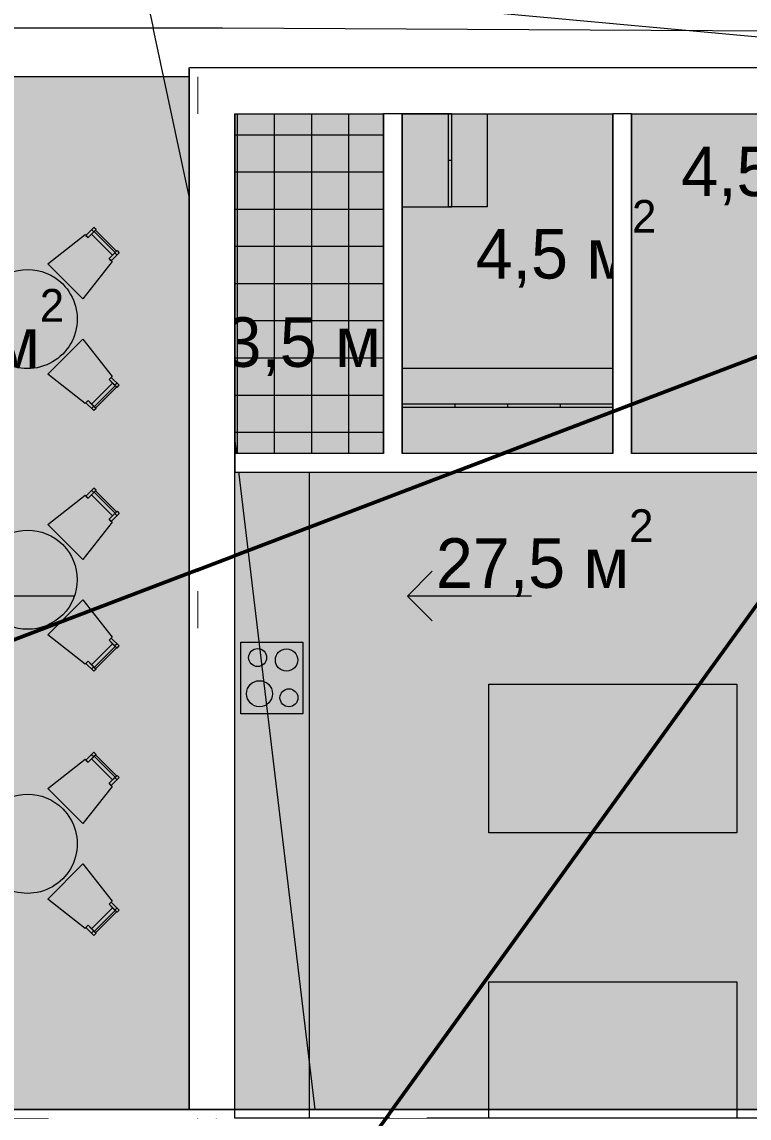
# Model space of a CAD drawing. Header units: millimetres. Extents: x -20794 to 71174, y -103753 to 30644.
# Drawn here: x 26163 to 32026, y 2268 to 11110 of the extents above; entities that cross this region are included whole.
import ezdxf

# ---------------------------------------------------------------- set-up
doc = ezdxf.new("R2010")
doc.units = ezdxf.units.MM
doc.header["$MEASUREMENT"] = 0
doc.set_wipeout_variables(frame=1)
doc.linetypes.add('Wipeout_Contour', pattern=[1000, 0, -1000])
for name, color, linetype, lineweight in [('0_Ном._пера__1', 7, 'Continuous', 13), ('2D - Общий_Ном._пера__1', 7, 'Continuous', 13), ('2D - Общий_Ном._пера__121', 255, 'Continuous', 0), ('Конструктив - Стены Несущие_Ном._пера__1', 7, 'Continuous', 13), ('Местность - Рельеф_Ном._пера__1', 7, 'Continuous', 13)]:
    doc.layers.add(name, color=color, linetype=linetype, lineweight=lineweight)
for name, color, linetype, lineweight, true_color in [('2D - Общий_Ном._пера__102', 7, 'Continuous', 5, 0xcccccc), ('2D - Общий_Ном._пера__104', 7, 'Continuous', 5, 0x96e196), ('2D - Общий_Ном._пера__105', 7, 'Continuous', 0, 0x7ac58e), ('2D - Общий_Ном._пера__163', 7, 'Continuous', 5, 0xff9955), ('2D - Общий_Ном._пера__186', 7, 'Continuous', 0, 0xe8e8e8)]:
    doc.layers.add(name, color=color, linetype=linetype, lineweight=lineweight, true_color=true_color)
doc.layers.add('Конструктив - Стены Несущие', color=7, linetype='Continuous')
doc.styles.add('РЎР“Р•РќР•Р\xa0Р\x98Р\xa0_РЎРўР\x98Р›Р¬_1', font='mipgost.ttf')
doc.linetypes.add('Зигзаг', pattern='A,0,[1,Р”Р’Р“ Р“РѕР»СѓР±РёРЅРєР° РґР»СЏ РіРµРѕР»РѕРіРѕРІ1.Shx,S=4.479718,R=0,X=0,Y=-0.141111],-564.444447,0', length=564.444447)

msp = doc.modelspace()

# ---------------------------------------------------------------- hatches: boundary and pattern name
at = {"layer": '2D - Общий_Ном._пера__102', "linetype": 'Continuous', "lineweight": 5, "true_color": 0xcccccc}
h = msp.add_hatch(dxfattribs=at)
h.set_pattern_fill('СЕТКА_300X300', color=254, style=0, pattern_type=2)
h.set_pattern_definition([(0, (0, 0), (0, 300), []), (90, (0, 0), (-300, 0), [])])
h.paths.add_polyline_path([(29078.6, 7628.4), (29078.6, 10368.3), (27878.6, 10368.3), (27878.6, 7628.4)])
at = {"layer": '2D - Общий_Ном._пера__104', "linetype": 'Continuous', "lineweight": 0, "true_color": 0x253825}
msp.add_hatch(color=99, dxfattribs=at).paths.add_polyline_path([(31078.6, 10368.3), (31078.6, 7628.4), (32728.6, 7628.4), (32728.6, 10368.3)])
at = {"layer": '2D - Общий_Ном._пера__105', "linetype": 'Continuous', "lineweight": 0, "true_color": 0x1e3123}
msp.add_hatch(color=250, dxfattribs=at).paths.add_polyline_path([(24578.6, 2268.4), (24578.6, 10668.3), (27578.6, 10668.3), (27578.6, 2268.4)])
at = {"layer": '2D - Общий_Ном._пера__121', "linetype": 'Continuous', "lineweight": 0, "true_color": 0x3f3f3f}
msp.add_hatch(color=250, dxfattribs=at).paths.add_polyline_path([(27878.6, 10368.3), (35278.6, 10368.3), (35278.6, 2268.4), (27878.6, 2268.4)])
at = {"layer": '2D - Общий_Ном._пера__163', "linetype": 'Continuous', "lineweight": 0, "true_color": 0x3f2615}
msp.add_hatch(color=19, dxfattribs=at).paths.add_polyline_path([(30928.6, 7628.4), (30928.6, 10368.3), (29228.6, 10368.3), (29228.6, 7628.4)])
at = {"layer": '2D - Общий_Ном._пера__186', "linetype": 'Continuous', "lineweight": 0, "true_color": 0x3a3a3a}
msp.add_hatch(color=250, dxfattribs=at).paths.add_polyline_path([(27878.6, 7478.4), (27878.6, 2268.4), (33128.6, 2268.4), (33128.6, 2568.4), (33278.6, 2568.4), (33278.6, 4968.4), (33128.6, 4968.4), (33128.6, 6328.4), (32878.6, 6328.4), (32878.6, 6478.4), (32878.6, 7478.4)])

# ---------------------------------------------------------------- linework, layer by layer
at = {"layer": '0_Ном._пера__1', "color": 7, "linetype": 'Continuous', "lineweight": 13}
for p, q in [((29628.6, 9993.3), (29603.6, 9993.3)), ((29628.6, 9618.3), (29603.6, 9618.3)), ((26725.1, 9434.2), (26742.7, 9416.5)), ((26915.5, 9250.8), (26746.3, 9420)), ((26929.7, 9229.5), (26912, 9247.2)), ((26746.3, 8006.3), (26915.5, 8175.5)), ((26929.7, 8196.7), (26912, 8179.1)), ((26725.1, 7992.1), (26742.7, 8009.8)), ((29653.6, 8028.4), (29653.6, 8003.4)), ((30078.6, 8028.4), (30078.6, 8003.4)), ((30503.6, 8028.4), (30503.6, 8003.4)), ((26725.1, 7331.7), (26742.7, 7314.1)), ((26915.5, 7148.3), (26746.3, 7317.6)), ((26929.7, 7127.1), (26912, 7144.8)), ((26746.3, 5903.8), (26915.5, 6073.1)), ((26929.7, 6094.3), (26912, 6076.6)), ((26725.1, 5889.7), (26742.7, 5907.4)), ((26725.1, 5201.7), (26742.7, 5184)), ((26915.5, 5018.3), (26746.3, 5187.6)), ((26929.7, 4997.1), (26912, 5014.8)), ((26746.3, 3773.8), (26915.5, 3943.1)), ((26929.7, 3964.3), (26912, 3946.6)), ((26725.1, 3759.7), (26742.7, 3777.3))]:
    msp.add_line(p, q, dxfattribs=at)
at = {"layer": '0_Ном._пера__1', "color": 7, "linetype": 'Continuous', "lineweight": 13, "flags": 128}
for points in [[(26654.1, 8875.8), (26371.3, 9158.6), (26672, 9395.3), (26696.8, 9370.5), (26725.1, 9398.8), (26894.3, 9229.5), (26866.1, 9201.3), (26890.8, 9176.5)], [(26679.1, 9388.2), (26696.8, 9370.5), (26760.4, 9434.2), (26742.7, 9451.8)], [(26894.3, 9229.5), (26725.1, 9398.8), (26756.9, 9430.6), (26926.2, 9261.4)], [(26883.7, 9183.6), (26866.1, 9201.3), (26929.7, 9264.9), (26947.4, 9247.2)], [(26371.3, 8267.7), (26654.1, 8550.5), (26890.8, 8249.8), (26866.1, 8225), (26894.3, 8196.7), (26725.1, 8027.5), (26696.8, 8055.7), (26672, 8030.9)], [(26883.7, 8242.7), (26866.1, 8225), (26929.7, 8161.4), (26947.4, 8179.1)], [(26725.1, 8027.5), (26894.3, 8196.7), (26926.2, 8164.9), (26756.9, 7995.6)], [(26679.1, 8038.1), (26696.8, 8055.7), (26760.4, 7992.1), (26742.7, 7974.4)], [(26679.1, 7285.8), (26696.8, 7268.1), (26760.4, 7331.7), (26742.7, 7349.4)], [(26654.1, 6773.3), (26371.3, 7056.2), (26672, 7292.9), (26696.8, 7268.1), (26725.1, 7296.4), (26894.3, 7127.1), (26866.1, 7098.8), (26890.8, 7074)], [(26894.3, 7127.1), (26725.1, 7296.4), (26756.9, 7328.2), (26926.2, 7158.9)], [(26883.7, 7081.1), (26866.1, 7098.8), (26929.7, 7162.5), (26947.4, 7144.8)], [(26371.3, 6165.2), (26654.1, 6448.1), (26890.8, 6147.4), (26866.1, 6122.6), (26894.3, 6094.3), (26725.1, 5925), (26696.8, 5953.3), (26672, 5928.5)], [(26883.7, 6140.3), (26866.1, 6122.6), (26929.7, 6058.9), (26947.4, 6076.6)], [(27928.6, 5527.7), (27928.6, 6107.7), (28428.6, 6107.7), (28428.6, 5527.7)], [(26725.1, 5925), (26894.3, 6094.3), (26926.2, 6062.5), (26756.9, 5893.2)], [(26679.1, 5935.6), (26696.8, 5953.3), (26760.4, 5889.7), (26742.7, 5872)], [(29928.6, 5768.4), (31928.6, 5768.4), (31928.6, 4568.4), (29928.6, 4568.4)], [(26679.1, 5155.8), (26696.8, 5138.1), (26760.4, 5201.7), (26742.7, 5219.4)], [(26654.1, 4643.3), (26371.3, 4926.2), (26672, 5162.9), (26696.8, 5138.1), (26725.1, 5166.4), (26894.3, 4997.1), (26866.1, 4968.8), (26890.8, 4944)], [(26894.3, 4997.1), (26725.1, 5166.4), (26756.9, 5198.2), (26926.2, 5028.9)], [(26883.7, 4951.1), (26866.1, 4968.8), (26929.7, 5032.4), (26947.4, 5014.8)], [(26371.3, 4035.2), (26654.1, 4318), (26890.8, 4017.4), (26866.1, 3992.6), (26894.3, 3964.3), (26725.1, 3795), (26696.8, 3823.3), (26672, 3798.5)], [(26883.7, 4010.2), (26866.1, 3992.6), (26929.7, 3928.9), (26947.4, 3946.6)], [(26725.1, 3795), (26894.3, 3964.3), (26926.2, 3932.5), (26756.9, 3763.2)], [(26679.1, 3805.6), (26696.8, 3823.3), (26760.4, 3759.7), (26742.7, 3742)]]:
    msp.add_lwpolyline(points, close=True, dxfattribs=at)
for points in [[(25925.8, 8430.3, -1), (26491.5, 8996, -1)], [(25925.8, 6327.9, -1), (26491.5, 6893.5, -1)], [(25925.8, 4197.8, -1), (26491.5, 4763.5, -1)]]:
    msp.add_lwpolyline(points, format="xyb", close=True, dxfattribs=at)
at = {"layer": '0_Ном._пера__1', "color": 7, "linetype": 'Continuous', "lineweight": 13}
for centre, radius in [((28063.6, 5983), 72.5), ((28296.6, 5962.7), 90), ((28078.6, 5691.2), 105), ((28316.1, 5658.2), 72.5)]:
    msp.add_circle(centre, radius, dxfattribs=at)
at = {"layer": '2D - Общий_Ном._пера__1', "color": 7, "linetype": 'Continuous', "lineweight": 13}
for p, q in [((29270.7, 6478.4), (29470.7, 6678.4)), ((26583, 6478.4), (25583, 6478.4)), ((30270.7, 6478.4), (29270.7, 6478.4)), ((29270.7, 6478.4), (29470.7, 6278.4))]:
    msp.add_line(p, q, dxfattribs=at)
at = {"layer": '2D - Общий_Ном._пера__1', "color": 7, "linetype": 'Continuous', "lineweight": 13, "flags": 128}
for points in [[(24578.6, 2268.4), (24578.6, 10668.3), (27578.6, 10668.3), (27578.6, 2268.4)], [(27878.6, 10368.3), (35278.6, 10368.3), (35278.6, 2268.4), (27878.6, 2268.4)], [(29078.6, 7628.4), (29078.6, 10368.3), (27878.6, 10368.3), (27878.6, 7628.4)], [(30928.6, 7628.4), (30928.6, 10368.3), (29228.6, 10368.3), (29228.6, 7628.4)], [(31078.6, 10368.3), (31078.6, 7628.4), (32728.6, 7628.4), (32728.6, 10368.3)]]:
    msp.add_lwpolyline(points, close=True, dxfattribs=at)
at = {"layer": 'Местность - Рельеф_Ном._пера__1', "color": 7, "linetype": 'Continuous', "lineweight": 13}
for p, q in [((26757.1, 13235.8), (27221.1, 11061.8)), ((18506.9, 11061.8), (27221.1, 11061.8)), ((27811.7, 8293.8), (27221.1, 11061.8)), ((27221.1, 11061.8), (27779.4, 11061.8)), ((27779.4, 11061.8), (34049, 11028.7)), ((27811.7, 8293.8), (28978.9, -1437.2))]:
    msp.add_line(p, q, dxfattribs=at)

# ---------------------------------------------------------------- texts
at = {"layer": '2D - Общий_Ном._пера__1', "color": 7, "lineweight": 13, "char_height": 400, "attachment_point": 7, "style": 'РЎР“Р•РќР•Р\xa0Р\x98Р\xa0_РЎРўР\x98Р›Р¬_1'}
for s, insert in [('{\\fMipgost|b0|i0|c0|p0;4,5 м{\\H0.66x;\\S2^  ;}}', (31479, 9630.2)), ('{\\fMipgost|b0|i0|c0|p0;4,5 м{\\H0.66x;\\S2^  ;}}', (29822.2, 8965.5)), ('{\\fMipgost|b0|i0|c0|p0;25 м{\\H0.66x;\\S2^  ;}}', (25195.6, 8316.2)), ('{\\fMipgost|b0|i0|c0|p0;3,5 м{\\H0.66x;\\S2^  ;}}', (27796.3, 8253)), ('{\\fMipgost|b0|i0|c0|p0;27,5 м{\\H0.66x;\\S2^  ;}}', (29501.3, 6470.6))]:
    msp.add_mtext(s, dxfattribs=dict(at, insert=insert))

# ---------------------------------------------------------------- next in the draw order: wipeouts: each hides what was drawn before it
at = {"color": 254, "linetype": 'Wipeout_Contour', "lineweight": 0, "ltscale": 88597.994641}
msp.add_wipeout([(27513.6, 10738.3), (27508.6, 10738.3), (27513.6, 10733.3)], dxfattribs=at).dxf.layer = 'Конструктив - Стены Несущие'

# ---------------------------------------------------------------- next in the draw order: wipeouts: each hides what was drawn before it
at = {"color": 254, "linetype": 'Wipeout_Contour', "lineweight": 0, "ltscale": 88605.016943}
msp.add_wipeout([(27517.6, 10733.3), (27513.6, 10733.3), (27517.6, 10729.3)], dxfattribs=at).dxf.layer = 'Конструктив - Стены Несущие'

# ---------------------------------------------------------------- next in the draw order: wipeouts: each hides what was drawn before it
at = {"color": 254, "linetype": 'Wipeout_Contour', "lineweight": 0, "ltscale": 88610.33732}
msp.add_wipeout([(27520.6, 10729.3), (27517.6, 10729.3), (27520.6, 10726.3)], dxfattribs=at).dxf.layer = 'Конструктив - Стены Несущие'

# ---------------------------------------------------------------- next in the draw order: wipeouts: each hides what was drawn before it
at = {"color": 254, "linetype": 'Wipeout_Contour', "lineweight": 0, "ltscale": 88616.954883}
msp.add_wipeout([(27524.6, 10726.3), (27520.6, 10726.3), (27524.6, 10722.3)], dxfattribs=at).dxf.layer = 'Конструктив - Стены Несущие'

# ---------------------------------------------------------------- next in the draw order: wipeouts: each hides what was drawn before it
at = {"color": 254, "linetype": 'Wipeout_Contour', "lineweight": 0, "ltscale": 88692.88272}
msp.add_wipeout([(27574.6, 10722.3), (27524.6, 10722.3), (27574.6, 10672.3)], dxfattribs=at).dxf.layer = 'Конструктив - Стены Несущие'

# ---------------------------------------------------------------- next in the draw order: wipeouts: each hides what was drawn before it
at = {"color": 254, "linetype": 'Wipeout_Contour', "lineweight": 0, "ltscale": 88592.087107}
msp.add_wipeout([(27513.6, 10733.3), (27508.6, 10738.3), (27508.6, 10733.3)], dxfattribs=at).dxf.layer = 'Конструктив - Стены Несущие'
at = {"color": 254, "linetype": 'Wipeout_Contour', "lineweight": 0, "ltscale": 88709.327757}
msp.add_wipeout([(27578.6, 10672.3), (27574.6, 10672.3), (27578.6, 10668.3)], dxfattribs=at).dxf.layer = 'Конструктив - Стены Несущие'

# ---------------------------------------------------------------- next in the draw order: wipeouts: each hides what was drawn before it
at = {"color": 254, "linetype": 'Wipeout_Contour', "lineweight": 0, "ltscale": 114270.470392}
msp.add_wipeout([(27508.6, 10733.3), (27508.6, 2268.4), (27513.6, 2268.4), (27513.6, 10733.3)], dxfattribs=at).dxf.layer = 'Конструктив - Стены Несущие'

# ---------------------------------------------------------------- next in the draw order: wipeouts: each hides what was drawn before it
at = {"color": 254, "linetype": 'Wipeout_Contour', "lineweight": 0, "ltscale": 88600.405229}
msp.add_wipeout([(27517.6, 10729.3), (27513.6, 10733.3), (27513.6, 10729.3)], dxfattribs=at).dxf.layer = 'Конструктив - Стены Несущие'

# ---------------------------------------------------------------- next in the draw order: wipeouts: each hides what was drawn before it
at = {"color": 254, "linetype": 'Wipeout_Contour', "lineweight": 0, "ltscale": 114284.91778}
msp.add_wipeout([(27513.6, 10729.3), (27513.6, 2268.4), (27517.6, 2268.4), (27517.6, 10729.3)], dxfattribs=at).dxf.layer = 'Конструктив - Стены Несущие'

# ---------------------------------------------------------------- next in the draw order: wipeouts: each hides what was drawn before it
at = {"color": 254, "linetype": 'Wipeout_Contour', "lineweight": 0, "ltscale": 88607.021071}
msp.add_wipeout([(27520.6, 10726.3), (27517.6, 10729.3), (27517.6, 10726.3)], dxfattribs=at).dxf.layer = 'Конструктив - Стены Несущие'

# ---------------------------------------------------------------- next in the draw order: wipeouts: each hides what was drawn before it
at = {"color": 254, "linetype": 'Wipeout_Contour', "lineweight": 0, "ltscale": 114296.236694}
msp.add_wipeout([(27517.6, 10726.3), (27517.6, 2268.4), (27520.6, 2268.4), (27520.6, 10726.3)], dxfattribs=at).dxf.layer = 'Конструктив - Стены Несущие'

# ---------------------------------------------------------------- next in the draw order: wipeouts: each hides what was drawn before it
at = {"color": 254, "linetype": 'Wipeout_Contour', "lineweight": 0, "ltscale": 88612.344264}
msp.add_wipeout([(27524.6, 10722.3), (27520.6, 10726.3), (27520.6, 10722.3)], dxfattribs=at).dxf.layer = 'Конструктив - Стены Несущие'

# ---------------------------------------------------------------- next in the draw order: wipeouts: each hides what was drawn before it
at = {"color": 254, "linetype": 'Wipeout_Contour', "lineweight": 0, "ltscale": 114306.830704}
msp.add_wipeout([(27520.6, 10722.3), (27520.6, 2268.4), (27524.6, 2268.4), (27524.6, 10722.3)], dxfattribs=at).dxf.layer = 'Конструктив - Стены Несущие'

# ---------------------------------------------------------------- next in the draw order: wipeouts: each hides what was drawn before it
at = {"color": 254, "linetype": 'Wipeout_Contour', "lineweight": 0, "ltscale": 88628.745182}
msp.add_wipeout([(27574.6, 10672.3), (27524.6, 10722.3), (27524.6, 10672.3)], dxfattribs=at).dxf.layer = 'Конструктив - Стены Несущие'

# ---------------------------------------------------------------- next in the draw order: linework, layer by layer
at = {"layer": 'Конструктив - Стены Несущие_Ном._пера__1', "color": 7, "linetype": 'Continuous', "lineweight": 13, "flags": 128}
msp.add_lwpolyline([(27508.6, 10738.3), (27513.6, 10738.3)], dxfattribs=at)

# ---------------------------------------------------------------- next in the draw order: wipeouts: each hides what was drawn before it
at = {"color": 254, "linetype": 'Wipeout_Contour', "lineweight": 0, "ltscale": 114374.775078}
msp.add_wipeout([(27524.6, 10672.3), (27524.6, 2268.4), (27574.6, 2268.4), (27574.6, 10672.3)], dxfattribs=at).dxf.layer = 'Конструктив - Стены Несущие'

# ---------------------------------------------------------------- next in the draw order: linework, layer by layer
at = {"layer": 'Конструктив - Стены Несущие_Ном._пера__1', "color": 7, "linetype": 'Continuous', "lineweight": 13, "flags": 128}
for points in [[(27508.6, 10738.3), (27508.6, 2268.4)], [(27508.6, 2268.4), (27513.6, 2268.4)], [(27513.6, 2268.4), (27517.6, 2268.4)], [(27517.6, 2268.4), (27520.6, 2268.4)], [(27520.6, 2268.4), (27524.6, 2268.4)]]:
    msp.add_lwpolyline(points, dxfattribs=at)

# ---------------------------------------------------------------- next in the draw order: wipeouts: each hides what was drawn before it
at = {"color": 254, "linetype": 'Wipeout_Contour', "lineweight": 0, "ltscale": 88704.725592}
msp.add_wipeout([(27578.6, 10668.3), (27574.6, 10672.3), (27574.6, 10668.3)], dxfattribs=at).dxf.layer = 'Конструктив - Стены Несущие'

# ---------------------------------------------------------------- next in the draw order: wipeouts: each hides what was drawn before it
at = {"color": 254, "linetype": 'Wipeout_Contour', "lineweight": 0, "ltscale": 133518.633418}
msp.add_wipeout([(27513.6, 10733.3), (35643.6, 10733.3), (35643.6, 10738.3), (27513.6, 10738.3)], dxfattribs=at).dxf.layer = 'Конструктив - Стены Несущие'
at = {"color": 254, "linetype": 'Wipeout_Contour', "lineweight": 0, "ltscale": 114476.060847}
msp.add_wipeout([(27574.6, 10668.3), (27574.6, 2268.4), (27578.6, 2268.4), (27578.6, 10668.3)], dxfattribs=at).dxf.layer = 'Конструктив - Стены Несущие'

# ---------------------------------------------------------------- next in the draw order: wipeouts: each hides what was drawn before it
at = {"color": 254, "linetype": 'Wipeout_Contour', "lineweight": 0, "ltscale": 133512.560239}
msp.add_wipeout([(27517.6, 10729.3), (35639.6, 10729.3), (35639.6, 10733.3), (27517.6, 10733.3)], dxfattribs=at).dxf.layer = 'Конструктив - Стены Несущие'
at = {"color": 254, "linetype": 'Wipeout_Contour', "lineweight": 0, "ltscale": 116176.495261}
msp.add_wipeout([(27578.6, 10368.3), (27578.6, 6518.4), (27878.6, 6518.4), (27878.6, 10368.3)], dxfattribs=at).dxf.layer = 'Конструктив - Стены Несущие'
at = {"color": 254, "linetype": 'Wipeout_Contour', "lineweight": 0, "ltscale": 112477.252079}
msp.add_wipeout([(27578.6, 2268.4), (27878.6, 2268.4), (27878.6, 6218.4), (27578.6, 6218.4)], dxfattribs=at).dxf.layer = 'Конструктив - Стены Несущие'

# ---------------------------------------------------------------- next in the draw order: linework, layer by layer
at = {"layer": 'Конструктив - Стены Несущие_Ном._пера__1', "color": 7, "linetype": 'Continuous', "lineweight": 13, "flags": 128}
for points in [[(27878.6, 6518.4), (27878.6, 10368.3)], [(27878.6, 2268.4), (27878.6, 6218.4)], [(27524.6, 2268.4), (27574.6, 2268.4)], [(27574.6, 2268.4), (27578.6, 2268.4)]]:
    msp.add_lwpolyline(points, dxfattribs=at)

# ---------------------------------------------------------------- next in the draw order: wipeouts: each hides what was drawn before it
at = {"color": 254, "linetype": 'Wipeout_Contour', "lineweight": 0, "ltscale": 133507.84426}
msp.add_wipeout([(27520.6, 10726.3), (35636.6, 10726.3), (35636.6, 10729.3), (27520.6, 10729.3)], dxfattribs=at).dxf.layer = 'Конструктив - Стены Несущие'
at = {"color": 254, "linetype": 'Wipeout_Contour', "lineweight": 0, "ltscale": 98336.721298}
msp.add_wipeout([(21213.3, 2333.4), (27728.6, 2333.4), (27728.6, 2338.4), (21213.3, 2338.4)], dxfattribs=at).dxf.layer = 'Конструктив - Стены Несущие'

# ---------------------------------------------------------------- next in the draw order: wipeouts: each hides what was drawn before it
at = {"color": 254, "linetype": 'Wipeout_Contour', "lineweight": 0, "ltscale": 133503.078481}
msp.add_wipeout([(27524.6, 10722.3), (35632.6, 10722.3), (35632.6, 10726.3), (27524.6, 10726.3)], dxfattribs=at).dxf.layer = 'Конструктив - Стены Несущие'
at = {"color": 254, "linetype": 'Wipeout_Contour', "lineweight": 0, "ltscale": 124945.750368}
msp.add_wipeout([(32728.6, 7628.4), (27878.6, 7628.4), (27878.6, 7478.4), (32728.6, 7478.4)], dxfattribs=at).dxf.layer = 'Конструктив - Стены Несущие'
at = {"color": 254, "linetype": 'Wipeout_Contour', "lineweight": 0, "ltscale": 98342.934396}
msp.add_wipeout([(21217.3, 2329.4), (27728.6, 2329.4), (27728.6, 2333.4), (21217.3, 2333.4)], dxfattribs=at).dxf.layer = 'Конструктив - Стены Несущие'

# ---------------------------------------------------------------- next in the draw order: linework, layer by layer
at = {"layer": 'Конструктив - Стены Несущие_Ном._пера__1', "color": 7, "linetype": 'Continuous', "lineweight": 13, "flags": 128}
for points in [[(29078.6, 7628.4), (27878.6, 7628.4)], [(27878.6, 7628.4), (27878.6, 7478.4)], [(30928.6, 7628.4), (29228.6, 7628.4)], [(32728.6, 7628.4), (31078.6, 7628.4)], [(27878.6, 7478.4), (32878.6, 7478.4)]]:
    msp.add_lwpolyline(points, dxfattribs=at)

# ---------------------------------------------------------------- next in the draw order: wipeouts: each hides what was drawn before it
at = {"color": 254, "linetype": 'Wipeout_Contour', "lineweight": 0, "ltscale": 133465.432799}
msp.add_wipeout([(27574.6, 10672.3), (35582.6, 10672.3), (35582.6, 10722.3), (27574.6, 10722.3)], dxfattribs=at).dxf.layer = 'Конструктив - Стены Несущие'
at = {"color": 254, "linetype": 'Wipeout_Contour', "lineweight": 0, "ltscale": 98347.548469}
msp.add_wipeout([(21220.3, 2326.4), (27728.6, 2326.4), (27728.6, 2329.4), (21220.3, 2329.4)], dxfattribs=at).dxf.layer = 'Конструктив - Стены Несущие'

# ---------------------------------------------------------------- next in the draw order: linework, layer by layer
at = {"layer": 'Конструктив - Стены Несущие_Ном._пера__1', "color": 7, "linetype": 'Continuous', "lineweight": 13, "flags": 128}
msp.add_lwpolyline([(35648.6, 10738.3), (27513.6, 10738.3)], dxfattribs=at)

# ---------------------------------------------------------------- next in the draw order: wipeouts: each hides what was drawn before it
at = {"color": 254, "linetype": 'Wipeout_Contour', "lineweight": 0, "ltscale": 133430.159993}
msp.add_wipeout([(27578.6, 10668.3), (35578.6, 10668.3), (35578.6, 10672.3), (27578.6, 10672.3)], dxfattribs=at).dxf.layer = 'Конструктив - Стены Несущие'
at = {"color": 254, "linetype": 'Wipeout_Contour', "lineweight": 0, "ltscale": 98354.153167}
msp.add_wipeout([(21224.3, 2322.4), (27728.6, 2322.4), (27728.6, 2326.4), (21224.3, 2326.4)], dxfattribs=at).dxf.layer = 'Конструктив - Стены Несущие'

# ---------------------------------------------------------------- next in the draw order: wipeouts: each hides what was drawn before it
at = {"color": 254, "linetype": 'Wipeout_Contour', "lineweight": 0, "ltscale": 133221.421945}
msp.add_wipeout([(27878.6, 10368.3), (35278.6, 10368.3), (35278.6, 10668.3), (27878.6, 10668.3)], dxfattribs=at).dxf.layer = 'Конструктив - Стены Несущие'
at = {"color": 254, "linetype": 'Wipeout_Contour', "lineweight": 0, "ltscale": 98443.295211}
msp.add_wipeout([(21274.3, 2272.4), (27728.6, 2272.4), (27728.6, 2322.4), (21274.3, 2322.4)], dxfattribs=at).dxf.layer = 'Конструктив - Стены Несущие'

# ---------------------------------------------------------------- next in the draw order: linework, layer by layer
at = {"layer": '0_Ном._пера__1', "color": 7, "linetype": 'Continuous', "lineweight": 13}
msp.add_line((29603.6, 9618.3), (29603.6, 10368.3), dxfattribs=at)
at = {"layer": '0_Ном._пера__1', "color": 7, "linetype": 'Continuous', "lineweight": 13, "flags": 128}
msp.add_lwpolyline([(29628.6, 9618.3), (29628.6, 10368.3), (29913.6, 10368.3), (29913.6, 9618.3)], close=True, dxfattribs=at)
at = {"layer": 'Конструктив - Стены Несущие_Ном._пера__1', "color": 7, "linetype": 'Continuous', "lineweight": 13, "flags": 128}
for points in [[(27878.6, 10368.3), (35278.6, 10368.3)], [(27728.6, 2338.4), (21208.3, 2338.4)], [(27728.6, 2338.4), (27728.6, 2333.4)], [(27728.6, 2333.4), (27728.6, 2329.4)], [(27728.6, 2329.4), (27728.6, 2326.4)], [(27728.6, 2326.4), (27728.6, 2322.4)]]:
    msp.add_lwpolyline(points, dxfattribs=at)

# ---------------------------------------------------------------- next in the draw order: wipeouts: each hides what was drawn before it
at = {"color": 254, "linetype": 'Wipeout_Contour', "lineweight": 0, "ltscale": 98441.002872}
msp.add_wipeout([(21278.3, 2268.4), (27728.6, 2268.4), (27728.6, 2272.4), (21278.3, 2272.4)], dxfattribs=at).dxf.layer = 'Конструктив - Стены Несущие'

# ---------------------------------------------------------------- next in the draw order: linework, layer by layer
at = {"layer": 'Конструктив - Стены Несущие_Ном._пера__1', "color": 7, "linetype": 'Continuous', "lineweight": 13, "flags": 128}
for points in [[(27728.6, 2322.4), (27728.6, 2272.4)], [(27728.6, 2272.4), (27728.6, 2268.4)]]:
    msp.add_lwpolyline(points, dxfattribs=at)

# ---------------------------------------------------------------- next in the draw order: wipeouts: each hides what was drawn before it
at = {"color": 254, "linetype": 'Wipeout_Contour', "lineweight": 0, "ltscale": 122155.235121}
msp.add_wipeout([(29228.6, 7628.4), (29228.6, 10368.3), (29078.6, 10368.3), (29078.6, 7628.4)], dxfattribs=at).dxf.layer = 'Конструктив - Стены Несущие'
at = {"color": 254, "linetype": 'Wipeout_Contour', "lineweight": 0, "ltscale": 129239.445002}
msp.add_wipeout([(31078.6, 7628.4), (31078.6, 10368.3), (30928.6, 10368.3), (30928.6, 7628.4)], dxfattribs=at).dxf.layer = 'Конструктив - Стены Несущие'
at = {"color": 254, "linetype": 'Wipeout_Contour', "lineweight": 0, "ltscale": 203942.423223}
msp.add_wipeout([(21578.3, 1968.4), (26078.6, 1968.4), (26078.6, 2268.4), (26378.6, 2268.4), (26378.6, 1968.4), (27578.6, 1968.4), (27578.6, 2268.4), (21578.3, 2268.4)], dxfattribs=at).dxf.layer = 'Конструктив - Стены Несущие'

# ---------------------------------------------------------------- next in the draw order: linework, layer by layer
at = {"layer": '0_Ном._пера__1', "color": 7, "linetype": 'Continuous', "lineweight": 13}
for p, q in [((29228.6, 8028.4), (29228.6, 8003.4)), ((29228.6, 8003.4), (30928.6, 8003.4))]:
    msp.add_line(p, q, dxfattribs=at)
at = {"layer": '0_Ном._пера__1', "color": 7, "linetype": 'Continuous', "lineweight": 13, "flags": 128}
for points in [[(29628.6, 9618.3), (29628.6, 10368.3), (29228.6, 10368.3), (29228.6, 9618.3)], [(29228.6, 8028.4), (30928.6, 8028.4), (30928.6, 8313.4), (29228.6, 8313.4)], [(29228.6, 8028.4), (30928.6, 8028.4), (30928.6, 7628.4), (29228.6, 7628.4)]]:
    msp.add_lwpolyline(points, close=True, dxfattribs=at)
at = {"layer": 'Конструктив - Стены Несущие_Ном._пера__1', "color": 7, "linetype": 'Continuous', "lineweight": 13, "flags": 128}
for points in [[(29228.6, 10368.3), (29078.6, 10368.3)], [(29078.6, 10368.3), (29078.6, 7628.4)], [(29228.6, 7628.4), (29228.6, 10368.3)], [(31078.6, 10368.3), (30928.6, 10368.3)], [(30928.6, 10368.3), (30928.6, 7628.4)], [(31078.6, 7628.4), (31078.6, 10368.3)]]:
    msp.add_lwpolyline(points, dxfattribs=at)

# ---------------------------------------------------------------- next in the draw order: wipeouts: each hides what was drawn before it
at = {"color": 254, "linetype": 'Wipeout_Contour', "lineweight": 0, "ltscale": 114123.236475}
msp.add_wipeout([(21213.4, 2333.4), (35643.6, 2333.4), (35643.6, 2338.4), (21213.4, 2338.4)], dxfattribs=at).dxf.layer = 'Конструктив - Стены Несущие'

# ---------------------------------------------------------------- next in the draw order: wipeouts: each hides what was drawn before it
at = {"color": 254, "linetype": 'Wipeout_Contour', "lineweight": 0, "ltscale": 114121.633522}
msp.add_wipeout([(21217.4, 2333.4), (21217.4, 2329.4), (35639.6, 2329.4), (35639.6, 2333.4)], dxfattribs=at).dxf.layer = 'Конструктив - Стены Несущие'

# ---------------------------------------------------------------- next in the draw order: wipeouts: each hides what was drawn before it
at = {"color": 254, "linetype": 'Wipeout_Contour', "lineweight": 0, "ltscale": 114120.389856}
msp.add_wipeout([(21220.4, 2329.4), (21220.4, 2326.4), (35636.6, 2326.4), (35636.6, 2329.4)], dxfattribs=at).dxf.layer = 'Конструктив - Стены Несущие'

# ---------------------------------------------------------------- next in the draw order: wipeouts: each hides what was drawn before it
at = {"color": 254, "linetype": 'Wipeout_Contour', "lineweight": 0, "ltscale": 114119.140805}
msp.add_wipeout([(21224.4, 2322.4), (35632.6, 2322.4), (35632.6, 2326.4), (21224.4, 2326.4)], dxfattribs=at).dxf.layer = 'Конструктив - Стены Несущие'

# ---------------------------------------------------------------- next in the draw order: wipeouts: each hides what was drawn before it
at = {"color": 254, "linetype": 'Wipeout_Contour', "lineweight": 0, "ltscale": 114109.476091}
msp.add_wipeout([(21274.4, 2272.4), (35582.6, 2272.4), (35582.6, 2322.4), (21274.4, 2322.4)], dxfattribs=at).dxf.layer = 'Конструктив - Стены Несущие'

# ---------------------------------------------------------------- next in the draw order: linework, layer by layer
at = {"layer": 'Конструктив - Стены Несущие_Ном._пера__1', "color": 7, "linetype": 'Continuous', "lineweight": 13, "flags": 128}
msp.add_lwpolyline([(35648.6, 2338.4), (21213.4, 2338.4)], dxfattribs=at)

# ---------------------------------------------------------------- next in the draw order: wipeouts: each hides what was drawn before it
at = {"color": 254, "linetype": 'Wipeout_Contour', "lineweight": 0, "ltscale": 345663.976679}
msp.add_wipeout([(35578.6, 2272.4), (21278.4, 2272.4), (21278.4, 2268.4), (21578.3, 2268.4), (21578.3, 2268.4), (29129, 2268.4), (29129, 2268.4), (29429, 2268.4), (29429, 2268.4), (35278.6, 2268.4), (35278.6, 2268.4), (35578.6, 2268.4)], dxfattribs=at).dxf.layer = 'Конструктив - Стены Несущие'

# ---------------------------------------------------------------- next in the draw order: wipeouts: each hides what was drawn before it
at = {"color": 254, "linetype": 'Wipeout_Contour', "lineweight": 0, "ltscale": 114331.430275}
msp.add_wipeout([(29129, 2268.4), (27878.6, 2268.4), (27878.6, 1968.4), (29129, 1968.4)], dxfattribs=at).dxf.layer = 'Конструктив - Стены Несущие'
at = {"color": 254, "linetype": 'Wipeout_Contour', "lineweight": 0, "ltscale": 129696.036359}
msp.add_wipeout([(29429, 1968.4), (35278.6, 1968.4), (35278.6, 2268.4), (29429, 2268.4)], dxfattribs=at).dxf.layer = 'Конструктив - Стены Несущие'

# ---------------------------------------------------------------- next in the draw order: linework, layer by layer
at = {"color": 2, "lineweight": 50}
for q in [(10819.3, 299.8), (27647.6, 257.7)]:
    msp.add_line((34078.6, 9168.3), q, dxfattribs=at)
at = {"layer": '0_Ном._пера__1', "color": 7, "linetype": 'Continuous', "lineweight": 13, "flags": 128}
for points in [[(28478.6, 7478.4), (28478.6, 2268.4), (27878.6, 2268.4), (27878.6, 7478.4)], [(29928.6, 3368.4), (31928.6, 3368.4), (31928.6, 2268.4), (29928.6, 2268.4)]]:
    msp.add_lwpolyline(points, close=True, dxfattribs=at)
at = {"layer": '2D - Общий_Ном._пера__1', "color": 7, "linetype": 'Зигзаг', "lineweight": 13}
msp.add_lwpolyline([(-733.9, 13994.6), (-3097.4, 12414.3), (-4297.7, 9223.1), (-2358.4, 4039.8), (3377.1, -1049.7), (10891.7, -5170.6), (26961.2, -5843.6), (40359.1, -3612.9), (38419.6, 10407.9)], close=True, dxfattribs=at)
at = {"layer": 'Конструктив - Стены Несущие_Ном._пера__1', "color": 7, "linetype": 'Continuous', "lineweight": 13, "flags": 128}
for points in [[(29129, 2268.4), (27878.6, 2268.4)], [(32678.6, 2268.4), (29429, 2268.4)]]:
    msp.add_lwpolyline(points, dxfattribs=at)

doc.saveas('drawing.dxf')
